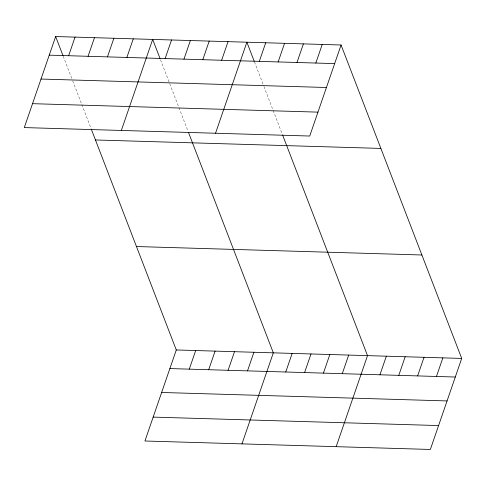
<?xml version="1.0" encoding="UTF-8"?>
<svg xmlns="http://www.w3.org/2000/svg" width="486" height="486" viewBox="0 0 486 486"><rect width="100%" height="100%" fill="white"/><g stroke="black" fill="none" stroke-linecap="round" stroke-linejoin="round"><path stroke-width="0.36" stroke-dasharray="2.43 1.82" d="M254.464 61.904L263.126 84.424M263.941 86.532L272.877 109.751M273.15 110.456L282.354 134.379M160.544 59.821L169.207 82.334M169.754 83.744L178.69 106.963M178.957 107.667L187.894 130.886M63.229 56.242L71.898 78.756M72.706 80.864L91.125 128.711"/><path stroke-width="0.73" d="M55.647 36.541L24.3 127.575L309.722 136.037L341.069 44.998L55.647 36.541L62.961 55.538M68.648 55.72L75.057 37.112M88.057 56.297L94.466 37.689M107.467 56.868L113.876 38.266M126.876 57.445L133.279 38.837M121.342 130.455L152.689 39.415L160.003 58.411M165.125 58.581L171.528 39.974M183.963 59.14L190.366 40.532M202.796 59.693L209.205 41.091M221.634 60.252L228.043 41.65M215.535 133.243L246.882 42.203L254.19 61.206M259.311 61.37L265.721 42.762M91.392 129.416L176.278 349.963L144.931 441.002L430.353 449.459L461.7 358.425L341.069 44.998M278.15 61.929L284.559 43.321M189.279 369.147L195.688 350.54M296.989 62.487L303.392 43.88M208.688 369.725L215.091 351.117M315.827 63.046L322.23 44.439M228.098 370.296L234.501 351.688M247.508 370.873L253.911 352.265M241.973 443.876L273.32 352.842L188.434 132.289M285.75 372.003L292.159 353.401M304.588 372.562L310.997 353.954M323.427 373.12L329.836 354.513M342.266 373.679L348.675 355.072M336.166 446.67L367.513 355.63L282.627 135.084M379.943 374.797L386.346 356.189M398.781 375.356L405.184 356.748M417.62 375.915L424.023 357.307M436.458 376.468L442.861 357.866M49.238 55.149L334.666 63.605M41.012 79.048L326.434 87.504M32.532 103.676L317.953 112.132M95.456 139.968L380.878 148.424M136.469 246.536L421.891 254.992M176.278 349.963L461.7 358.425M169.869 368.57L455.291 377.027M161.638 392.475L447.065 400.932M153.163 417.103L438.585 425.56"/></g></svg>
